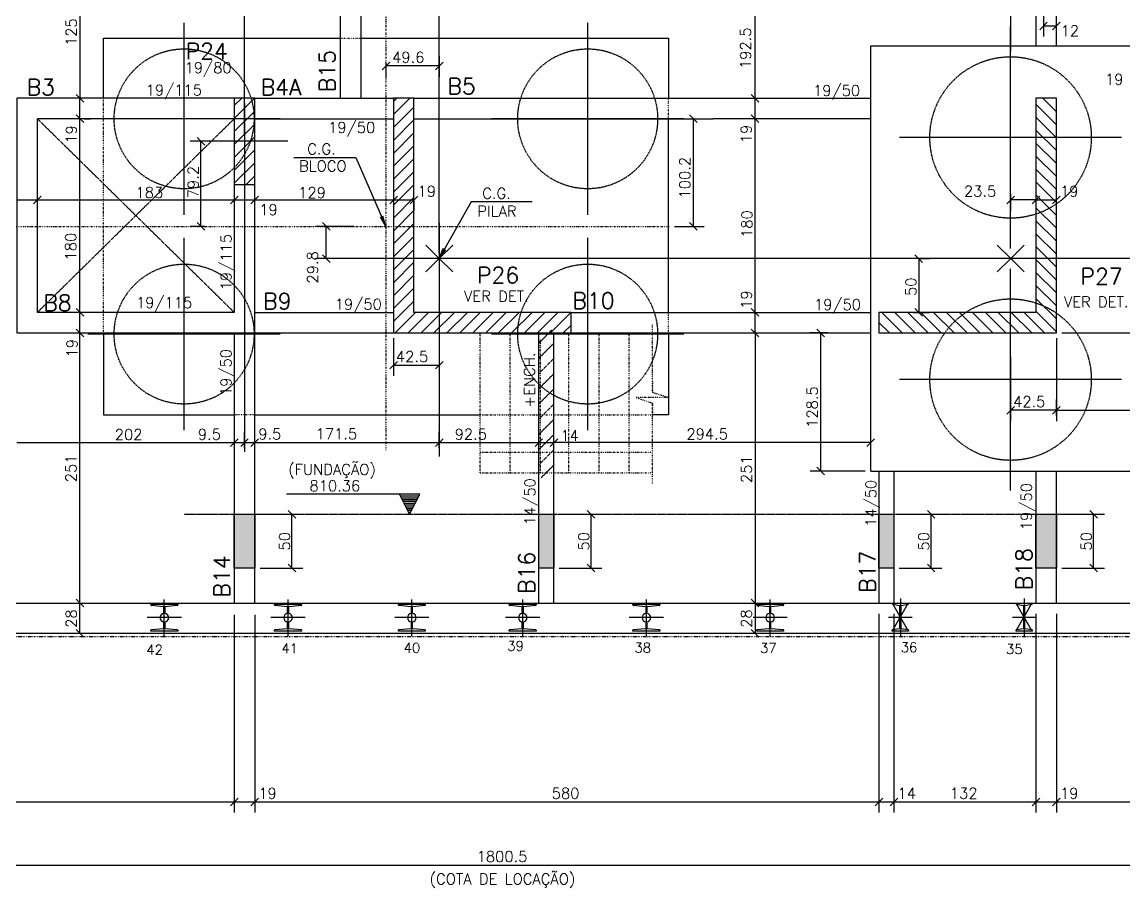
# Model space of a CAD drawing. Extents: x 1476 to 8419, y 491 to 3991.
# Drawn here: x 4520 to 5544, y 1851 to 2656 of the extents above; entities that cross this region are included whole.
import ezdxf

# ---------------------------------------------------------------- set-up
doc = ezdxf.new("R2010")
doc.units = 0
doc.header["$MEASUREMENT"] = 0
for name, pattern in [('ESTILO_TQS_0001', [1, 0.7, -0.3]), ('ESTILO_TQS_0003', [1.5, 0.5, -0.4, 0.1, -0.5]), ('ESTILO_TQS_0004', [2, 0.5, -0.4, 0.1, -0.4, 0.1, -0.5]), ('ESTILO_TQS_0005', [0.4, 0.3, -0.1])]:
    doc.linetypes.add(name, pattern=pattern)
for name, color, linetype in [('1', 1, 'CONTINUOUS'), ('2', 2, 'CONTINUOUS'), ('3', 3, 'CONTINUOUS'), ('4', 4, 'CONTINUOUS'), ('6', 6, 'CONTINUOUS'), ('7', 7, 'CONTINUOUS'), ('8', 8, 'CONTINUOUS'), ('9', 9, 'CONTINUOUS')]:
    doc.layers.add(name, color=color, linetype=linetype)
doc.styles.get("Standard").update_dxf_attribs({"font": 'ROMANS.SHX'})

msp = doc.modelspace()

# ---------------------------------------------------------------- linework, layer by layer
at = {"layer": '1', "linetype": 'Continuous'}
for p, q in [((4671.091, 2476.405769), (4671.091, 2655.091549)), ((5046.091, 2476.405769), (5046.091, 2655.091549)), ((5439.100341, 2445.360709), (5439.100341, 2651.536609)), ((4760.43389, 2565.748659), (4581.74798, 2565.748659)), ((5135.43389, 2565.748659), (4956.74798, 2565.748659)), ((5542.188291, 2548.448659), (5336.012241, 2548.448659)), ((4671.091, 2276.405769), (4671.091, 2455.091549)), ((5046.091, 2276.405769), (5046.091, 2455.091549)), ((5439.100341, 2220.360709), (5439.100341, 2426.536609)), ((4760.43389, 2365.748659), (4581.74798, 2365.748659)), ((5135.43389, 2365.748659), (4956.74798, 2365.748659)), ((5542.188291, 2323.448659), (5336.012241, 2323.448659)), ((4340.191, 2115.858), (5745.408752, 2115.858)), ((2991.191, 2087.858), (5771.408752, 2087.858))]:
    msp.add_line(p, q, dxfattribs=at)
at = {"layer": '2', "linetype": 'Continuous'}
for p, q in [((5466.155466, 2648.572713), (5473.226534, 2655.643781)), ((5466.155466, 2648.572713), (5473.226534, 2655.643781)), ((5478.155466, 2648.572713), (5485.226534, 2655.643781)), ((4862.126534, 2618.437275), (4855.055466, 2611.366207)), ((4911.726534, 2618.437275), (4904.655466, 2611.366207)), ((4577.749498, 2581.322466), (4570.67843, 2588.393534)), ((4577.749498, 2581.322466), (4570.67843, 2588.393534)), ((4570.67843, 2588.393534), (4577.749498, 2581.322466)), ((5205.153163, 2581.322466), (5198.082095, 2588.393534)), ((5205.153163, 2581.322466), (5198.082095, 2588.393534)), ((5205.153163, 2581.322466), (5198.082095, 2588.393534)), ((4577.749498, 2562.322466), (4570.67843, 2569.393534)), ((4577.749498, 2562.322466), (4570.67843, 2569.393534)), ((5147.916205, 2562.322466), (5140.845137, 2569.393534)), ((5205.153163, 2562.322466), (5198.082095, 2569.393534)), ((5205.153163, 2562.322466), (5198.082095, 2569.393534)), ((4690.230212, 2541.322466), (4683.159144, 2548.393534)), ((4531.155466, 2486.909548), (4538.226534, 2493.980616)), ((4531.155466, 2486.909548), (4538.226534, 2493.980616)), ((4714.155466, 2486.909548), (4721.226534, 2493.980616)), ((4714.155466, 2486.909548), (4721.226534, 2493.980616)), ((4733.155466, 2486.909548), (4740.226534, 2493.980616)), ((4733.155466, 2486.909548), (4740.226534, 2493.980616)), ((4862.155466, 2486.909548), (4869.226534, 2493.980616)), ((4862.155466, 2486.909548), (4869.226534, 2493.980616)), ((4881.155466, 2486.909548), (4888.226534, 2493.980616)), ((4881.155466, 2486.909548), (4888.226534, 2493.980616)), ((5442.635875, 2493.980616), (5435.564807, 2486.909548)), ((5459.155466, 2486.909548), (5466.226534, 2493.980616)), ((5459.155466, 2486.909548), (5466.226534, 2493.980616)), ((5466.226534, 2493.980616), (5459.155466, 2486.909548)), ((5478.155466, 2486.909548), (5485.226534, 2493.980616)), ((5478.155466, 2486.909548), (5485.226534, 2493.980616)), ((4690.230212, 2462.213125), (4683.159144, 2469.284193)), ((4806.667774, 2462.213125), (4799.596706, 2469.284193)), ((5147.916205, 2462.213125), (5140.845137, 2469.284193)), ((4908.191, 2435.948659), (4895.691, 2448.448659)), ((4908.191, 2435.948659), (4920.691, 2448.448659)), ((5439.191, 2435.948659), (5426.691, 2448.448659)), ((5439.191, 2435.948659), (5451.691, 2448.448659)), ((4806.667774, 2432.413125), (4799.596706, 2439.484193)), ((5350.160168, 2439.484193), (5357.231236, 2432.413125)), ((4908.191, 2435.948659), (4895.691, 2423.448659)), ((4908.191, 2435.948659), (4920.691, 2423.448659)), ((5439.191, 2435.948659), (5426.691, 2423.448659)), ((5439.191, 2435.948659), (5451.691, 2423.448659)), ((4577.749498, 2382.322466), (4570.67843, 2389.393534)), ((4577.749498, 2382.322466), (4570.67843, 2389.393534)), ((5205.153163, 2382.322466), (5198.082095, 2389.393534)), ((5205.153163, 2382.322466), (5198.082095, 2389.393534)), ((5350.160168, 2389.393534), (5357.231236, 2382.322466)), ((4577.749498, 2363.322466), (4570.67843, 2370.393534)), ((4577.749498, 2363.322466), (4570.67843, 2370.393534)), ((4577.749498, 2363.322466), (4570.67843, 2370.393534)), ((5205.153163, 2363.322466), (5198.082095, 2370.393534)), ((5205.153163, 2363.322466), (5198.082095, 2370.393534)), ((5198.082095, 2370.393534), (5205.153163, 2363.322466)), ((5266.244986, 2363.322466), (5259.173918, 2370.393534)), ((4862.155466, 2333.338146), (4869.226534, 2340.409214)), ((4904.655466, 2333.338146), (4911.726534, 2340.409214)), ((5442.635875, 2298.530664), (5435.564807, 2291.459596)), ((5485.226534, 2298.530664), (5478.155466, 2291.459596)), ((5478.155466, 2291.459596), (5485.226534, 2298.530664)), ((4714.155466, 2261.407637), (4721.226534, 2268.478704)), ((4714.155466, 2261.407637), (4721.226534, 2268.478704)), ((4723.655466, 2261.407637), (4730.726534, 2268.478704)), ((4723.655466, 2261.407637), (4730.726534, 2268.478704)), ((4733.155466, 2261.407637), (4740.226534, 2268.478704)), ((4733.155466, 2261.407637), (4740.226534, 2268.478704)), ((4904.655466, 2261.407637), (4911.726534, 2268.478704)), ((4904.655466, 2261.407637), (4911.726534, 2268.478704)), ((4997.155466, 2261.407772), (5004.226534, 2268.47884)), ((4997.155466, 2261.407772), (5004.226534, 2268.47884)), ((5011.155466, 2261.407772), (5018.226534, 2268.47884)), ((5011.155466, 2261.407772), (5018.226534, 2268.47884)), ((5018.226534, 2268.478704), (5011.155466, 2261.407637)), ((5312.635875, 2268.478704), (5305.564807, 2261.407637)), ((5266.244986, 2234.913125), (5259.173918, 2241.984193)), ((4774.826854, 2194.824993), (4767.755786, 2201.896061)), ((5052.826854, 2194.824993), (5045.755786, 2201.896061)), ((5368.826854, 2194.824993), (5361.755786, 2201.896061)), ((5519.826854, 2194.824993), (5512.755786, 2201.896061)), ((4774.826854, 2144.824993), (4767.755786, 2151.896061)), ((5052.826854, 2144.824993), (5045.755786, 2151.896061)), ((5368.826854, 2144.824993), (5361.755786, 2151.896061)), ((5519.826854, 2144.824993), (5512.755786, 2151.896061)), ((4577.749498, 2112.322466), (4570.67843, 2119.393534)), ((4577.749498, 2112.322466), (4570.67843, 2119.393534)), ((5198.082095, 2119.393534), (5205.153163, 2112.322466)), ((5198.082095, 2119.393534), (5205.153163, 2112.322466)), ((4577.749498, 2084.322466), (4570.67843, 2091.393534)), ((5198.082095, 2091.393534), (5205.153163, 2084.322466)), ((4714.155466, 1927.592239), (4721.226534, 1934.663307)), ((4714.155466, 1927.592239), (4721.226534, 1934.663307)), ((4733.155466, 1927.592239), (4740.226534, 1934.663307)), ((4733.155466, 1927.592239), (4740.226534, 1934.663307)), ((5313.155466, 1927.592239), (5320.226534, 1934.663307)), ((5313.155466, 1927.592239), (5320.226534, 1934.663307)), ((5327.155466, 1927.592239), (5334.226534, 1934.663307)), ((5327.155466, 1927.592239), (5334.226534, 1934.663307)), ((5459.155466, 1927.592239), (5466.226534, 1934.663307)), ((5459.155466, 1927.592239), (5466.226534, 1934.663307)), ((5478.155466, 1927.592239), (5485.226534, 1934.663307)), ((5478.155466, 1927.592239), (5485.226534, 1934.663307)), ((5478.155466, 1927.592239), (5485.226534, 1934.663307))]:
    msp.add_line(p, q, dxfattribs=at)
at = {"layer": '2', "linetype": 'ESTILO_TQS_0003'}
msp.add_line((2401.704291, 2084.844574), (5872.187999, 2084.844574), dxfattribs=at)
at = {"layer": '3', "linetype": 'Continuous'}
for p, q in [((4816.191, 2946.858), (4816.191, 2584.858)), ((4835.191, 2946.858), (4835.191, 2584.858)), ((5309.100341, 2238.448659), (5309.100341, 2633.448659)), ((5309.100341, 2633.448659), (5569.100341, 2633.448659)), ((4717.691, 2584.858), (4515.691, 2584.858)), ((4717.691, 2565.965065), (4736.583935, 2584.858)), ((4717.691, 2577.98588), (4724.56312, 2584.858)), ((4736.691, 2584.858), (4865.691, 2584.858)), ((4865.691, 2569.715281), (4880.833719, 2584.858)), ((4865.691, 2581.736097), (4868.812903, 2584.858)), ((4884.691, 2584.858), (5309.100341, 2584.858)), ((5469.088238, 2584.858), (5481.691, 2572.255238)), ((5481.109053, 2584.858), (5481.691, 2584.276053)), ((4717.691, 2553.94425), (4736.691, 2572.94425)), ((4865.691, 2557.694466), (4884.691, 2576.694466)), ((5462.691, 2579.234422), (5481.691, 2560.234422)), ((4717.691, 2565.858), (4534.691, 2565.858)), ((4534.691, 2385.858), (4534.691, 2565.858)), ((4534.691, 2565.858), (4534.691, 2565.858)), ((4717.691, 2541.923434), (4736.691, 2560.923434)), ((4736.691, 2565.858), (4865.691, 2565.858)), ((4865.691, 2545.673651), (4884.691, 2564.673651)), ((4884.691, 2565.858), (5162.809899, 2565.858)), ((5121.091, 2385.858), (5121.091, 2565.858)), ((5309.100341, 2565.858), (5162.809899, 2565.858)), ((5462.691, 2567.213607), (5481.691, 2548.213607)), ((4865.691, 2533.652836), (4884.691, 2552.652836)), ((5462.691, 2555.192792), (5481.691, 2536.192792)), ((4717.691, 2529.902619), (4736.691, 2548.902619)), ((4865.691, 2521.63202), (4884.691, 2540.63202)), ((5462.691, 2543.171977), (5481.691, 2524.171977)), ((4717.691, 2517.881804), (4736.691, 2536.881804)), ((5462.691, 2531.151161), (5481.691, 2512.151161)), ((4717.691, 2505.860988), (4736.691, 2524.860988)), ((4865.691, 2509.611205), (4884.691, 2528.611205)), ((5462.691, 2519.130346), (5481.691, 2500.130346)), ((4728.708827, 2504.858), (4736.691, 2512.840173)), ((4865.691, 2497.59039), (4884.691, 2516.59039)), ((4865.691, 2485.569575), (4884.691, 2504.569575)), ((5462.691, 2507.109531), (5481.691, 2488.109531)), ((4865.691, 2473.548759), (4884.691, 2492.548759)), ((5462.691, 2495.088715), (5481.691, 2476.088715)), ((4865.691, 2461.527944), (4884.691, 2480.527944)), ((5462.691, 2483.0679), (5481.691, 2464.0679)), ((4865.691, 2449.507129), (4884.691, 2468.507129)), ((5462.691, 2471.047085), (5481.691, 2452.047085)), ((5462.691, 2459.02627), (5481.691, 2440.02627)), ((4865.691, 2437.486313), (4884.691, 2456.486313)), ((4865.691, 2425.465498), (4884.691, 2444.465498)), ((5462.691, 2447.005454), (5481.691, 2428.005454)), ((4865.691, 2413.444683), (4884.691, 2432.444683)), ((5462.691, 2434.984639), (5481.691, 2415.984639)), ((4865.691, 2401.423868), (4884.691, 2420.423868)), ((5462.691, 2422.963824), (5481.691, 2403.963824)), ((4865.691, 2389.403052), (4884.691, 2408.403052)), ((5462.691, 2410.943009), (5481.691, 2391.943009)), ((4865.691, 2377.382237), (4884.691, 2396.382237)), ((5462.691, 2398.922193), (5481.691, 2379.922193)), ((5462.691, 2386.901378), (5481.691, 2367.901378)), ((4736.691, 2385.858), (4865.691, 2385.858)), ((4867.187578, 2366.858), (4886.187578, 2385.858)), ((4879.208394, 2366.858), (4898.208394, 2385.858)), ((4891.229209, 2366.858), (4910.229209, 2385.858)), ((4903.250024, 2366.858), (4922.250024, 2385.858)), ((4915.270839, 2366.858), (4934.270839, 2385.858)), ((4927.291655, 2366.858), (4946.291655, 2385.858)), ((4939.31247, 2366.858), (4958.31247, 2385.858)), ((4951.333285, 2366.858), (4970.333285, 2385.858)), ((4963.354101, 2366.858), (4982.354101, 2385.858)), ((4975.374916, 2366.858), (4994.374916, 2385.858)), ((4987.395731, 2366.858), (5006.395731, 2385.858)), ((4999.416546, 2366.858), (5018.416546, 2385.858)), ((5011.437362, 2366.858), (5030.437362, 2385.858)), ((5316.691, 2376.630779), (5326.463779, 2366.858)), ((5319.484595, 2385.858), (5338.484595, 2366.858)), ((5331.50541, 2385.858), (5350.50541, 2366.858)), ((5343.526225, 2385.858), (5362.526225, 2366.858)), ((5355.54704, 2385.858), (5374.54704, 2366.858)), ((5367.567856, 2385.858), (5386.567856, 2366.858)), ((5379.588671, 2385.858), (5398.588671, 2366.858)), ((5391.609486, 2385.858), (5410.609486, 2366.858)), ((5403.630302, 2385.858), (5422.630302, 2366.858)), ((5415.651117, 2385.858), (5434.651117, 2366.858)), ((5427.671932, 2385.858), (5446.671932, 2366.858)), ((5439.692747, 2385.858), (5458.692747, 2366.858)), ((5451.713563, 2385.858), (5470.713563, 2366.858)), ((4717.691, 2366.858), (4865.691, 2366.858)), ((5000.691, 2115.858), (5000.691, 2366.858)), ((5014.691, 2115.858), (5014.691, 2366.858)), ((5023.458177, 2366.858), (5030.691, 2374.090823)), ((5030.691, 2366.858), (5309.100341, 2366.858)), ((4736.691, 2290.748659), (4946.191, 2290.748659)), ((5309.100341, 2238.448659), (5569.100341, 2238.448659)), ((4889.970164, 2217.110536), (4766.107877, 2217.110536)), ((4880.595164, 2198.360527), (4871.220146, 2217.110536)), ((4872.056244, 2215.438322), (4889.134101, 2215.438322)), ((4872.892342, 2213.766161), (4888.298003, 2213.766161)), ((4873.72844, 2212.093965), (4887.461941, 2212.093965)), ((4880.595164, 2198.360527), (4889.970164, 2217.110536)), ((4874.564503, 2210.421804), (4886.625842, 2210.421804)), ((4875.400601, 2208.749644), (4885.789744, 2208.749608)), ((4876.236699, 2207.077447), (4884.953682, 2207.077447)), ((4877.072797, 2205.405242), (4884.117583, 2205.405278)), ((4877.908895, 2203.733037), (4883.281485, 2203.733081)), ((4878.744994, 2202.060876), (4882.445387, 2202.060876)), ((4879.581056, 2200.388715), (4881.609271, 2200.388715))]:
    msp.add_line(p, q, dxfattribs=at)
at = {"layer": '3', "linetype": 'ESTILO_TQS_0004'}
for p, q in [((4858.591, 2666.362503), (4858.591, 2257.824569)), ((4816.191, 2640.748659), (4835.191, 2640.748659)), ((4596.091, 2366.858), (4596.091, 2584.858)), ((5121.091, 2565.858), (5121.091, 2584.858)), ((4465.36699, 2465.748659), (5121.688499, 2465.748659)), ((5121.091, 2366.858), (5121.091, 2385.858)), ((4946.191, 2236.858), (4946.191, 2366.858)), ((4974.191, 2236.858), (4974.191, 2366.858)), ((5028.691, 2236.858), (5028.691, 2366.858)), ((5056.691, 2236.858), (5056.691, 2366.858)), ((5084.691, 2236.858), (5084.691, 2366.858)), ((5106.327558, 2311.73848), (5106.327558, 2375.061916)), ((5002.191, 2236.858), (5002.191, 2360.323888)), ((5106.327558, 2226.999776), (5106.327558, 2301.676129)), ((4736.691, 2290.748659), (4717.691, 2290.748659)), ((4946.191, 2290.748659), (5106.327558, 2290.748659)), ((4946.191, 2255.948659), (5106.327558, 2255.948659)), ((4946.191, 2236.858), (5106.327558, 2236.858))]:
    msp.add_line(p, q, dxfattribs=at)
at = {"layer": '3', "linetype": 'Continuous'}
for points in [[(5462.691, 2687.358), (5462.691, 2633.448659)], [(5481.691, 2633.448659), (5481.691, 2687.358)], [(4596.091, 2584.858), (4596.091, 2640.748659), (4816.191, 2640.748659)], [(4835.191, 2640.748659), (5121.091, 2640.748659), (5121.091, 2584.858)], [(4515.691, 2584.858), (4515.691, 2366.858), (4717.691, 2366.858), (4717.691, 2115.858)], [(4717.691, 2504.858), (4717.691, 2385.858), (4534.691, 2385.858)], [(4736.691, 2115.858), (4736.691, 2385.858), (4736.691, 2504.858)], [(5030.691, 2385.858), (5162.809899, 2385.858), (5309.100341, 2385.858)], [(4596.091, 2366.858), (4596.091, 2290.748659), (4717.691, 2290.748659)], [(5121.091, 2366.858), (5121.091, 2290.748659), (5106.327558, 2290.748659)], [(5316.691, 2238.448659), (5316.691, 2115.858)], [(5330.691, 2238.448659), (5330.691, 2115.858)], [(5462.691, 2238.448659), (5462.691, 2115.858)], [(5481.691, 2115.858), (5481.691, 2238.448659)]]:
    msp.add_lwpolyline(points, dxfattribs=at)
at = {"layer": '3', "linetype": 'ESTILO_TQS_0004'}
msp.add_lwpolyline([(5106.327558, 2321.80086), (5106.327558, 2311.73848), (5121.421099, 2306.707319), (5091.234018, 2306.707319), (5106.327558, 2301.676129), (5106.327558, 2291.613778)], dxfattribs=at)
at = {"layer": '3', "linetype": 'ESTILO_TQS_0001'}
for centre, radius in [((4671.091, 2565.748659), 65), ((5046.091, 2565.748659), 65), ((5439.100341, 2548.448659), 75), ((4671.091, 2365.748659), 65), ((5046.091, 2365.748659), 65), ((5439.100341, 2323.448659), 75)]:
    msp.add_circle(centre, radius, dxfattribs=at)
at = {"layer": '6', "linetype": 'Continuous'}
for p, q in [((5336.691, 2120.204939), (5336.691, 2085.507329)), ((5451.691, 2120.206085), (5451.691, 2085.508476)), ((4640.190851, 2114.098465), (4640.190851, 2114.852553)), ((4640.190851, 2114.852553), (4665.190851, 2114.852553)), ((4651.81442, 2112.425279), (4640.673782, 2113.489827)), ((4652.297351, 2106.334187), (4652.297351, 2111.81664)), ((4652.690851, 2085.503748), (4652.690851, 2119.201358)), ((4664.70792, 2113.489827), (4653.567282, 2112.425279)), ((4665.190851, 2114.852553), (4665.190851, 2114.098465)), ((4755.190851, 2114.099612), (4755.190851, 2114.853699)), ((4755.190851, 2114.853699), (4780.190851, 2114.853699)), ((4766.81442, 2112.426425), (4755.673782, 2113.490973)), ((4767.297351, 2106.335334), (4767.297351, 2111.817786)), ((4767.690851, 2085.504894), (4767.690851, 2119.202504)), ((4779.70792, 2113.490973), (4768.567282, 2112.426425)), ((4780.190851, 2114.853699), (4780.190851, 2114.099612)), ((4870.191, 2114.100759), (4870.191, 2114.854846)), ((4870.191, 2114.854846), (4895.191, 2114.854846)), ((4881.814569, 2112.427572), (4870.673931, 2113.49212)), ((4882.2975, 2106.33648), (4882.2975, 2111.818933)), ((4882.691, 2085.506041), (4882.691, 2119.203651)), ((4894.708069, 2113.49212), (4883.567431, 2112.427572)), ((4895.191, 2114.854846), (4895.191, 2114.100759)), ((4973.19085, 2114.101786), (4973.19085, 2114.855873)), ((4973.19085, 2114.855873), (4998.19085, 2114.855873)), ((4984.814419, 2112.428599), (4973.673781, 2113.493147)), ((4985.29735, 2106.337507), (4985.29735, 2111.81996)), ((4985.69085, 2085.507068), (4985.69085, 2119.204678)), ((4997.707919, 2113.493147), (4986.567281, 2112.428599)), ((4998.19085, 2114.855873), (4998.19085, 2114.101786)), ((5088.191, 2114.102288), (5088.191, 2114.856376)), ((5088.191, 2114.856376), (5113.191, 2114.856376)), ((5099.814569, 2112.429102), (5088.673931, 2113.493649)), ((5100.2975, 2106.33801), (5100.2975, 2111.820463)), ((5100.691, 2085.507571), (5100.691, 2119.205181)), ((5112.708069, 2113.493649), (5101.567431, 2112.429102)), ((5113.191, 2114.856376), (5113.191, 2114.102288)), ((5203.191, 2114.102791), (5203.191, 2114.856878)), ((5203.191, 2114.856878), (5228.191, 2114.856878)), ((5214.814569, 2112.429605), (5203.673931, 2113.494152)), ((5215.2975, 2106.338513), (5215.2975, 2111.820966)), ((5215.691, 2085.508073), (5215.691, 2119.205683)), ((5227.708069, 2113.494152), (5216.567431, 2112.429605)), ((5228.191, 2114.856878), (5228.191, 2114.102791)), ((5329.191, 2115.102047), (5329.191, 2115.856134)), ((5329.191, 2115.856134), (5344.191, 2115.856134)), ((5335.814569, 2113.42886), (5329.673931, 2114.493408)), ((5330.047492, 2091.283621), (5343.334508, 2114.428647)), ((5343.334508, 2091.283621), (5330.047492, 2114.428647)), ((5336.2975, 2092.890904), (5336.2975, 2112.820221)), ((5337.0845, 2112.820221), (5337.0845, 2092.892047)), ((5343.708069, 2114.493408), (5337.567431, 2113.42886)), ((5344.191, 2115.856134), (5344.191, 2115.102047)), ((5444.191, 2115.103193), (5444.191, 2115.85728)), ((5444.191, 2115.85728), (5459.191, 2115.85728)), ((5450.814569, 2113.430007), (5444.673931, 2114.494554)), ((5445.047492, 2091.284768), (5458.334508, 2114.429793)), ((5458.334508, 2091.284768), (5445.047492, 2114.429793)), ((5451.2975, 2092.89205), (5451.2975, 2112.821368)), ((5452.0845, 2112.821368), (5452.0845, 2092.893193)), ((5458.708069, 2114.494554), (5452.567431, 2113.430007)), ((5459.191, 2115.85728), (5459.191, 2115.103193)), ((4668.59982, 2102.352553), (4636.781881, 2102.352553)), ((4783.59982, 2102.353699), (4751.781881, 2102.353699)), ((4898.59997, 2102.354846), (4866.78203, 2102.354846)), ((5001.59982, 2102.355873), (4969.781881, 2102.355873)), ((5116.59997, 2102.356376), (5084.78203, 2102.356376)), ((5231.59997, 2102.356878), (5199.78203, 2102.356878)), ((5325.78203, 2102.856134), (5347.59997, 2102.856134)), ((5440.78203, 2102.85728), (5462.59997, 2102.85728)), ((4640.190851, 2089.852553), (4640.190851, 2090.60664)), ((4665.190851, 2089.852553), (4640.190851, 2089.852553)), ((4640.673782, 2091.215279), (4651.81442, 2092.279827)), ((4652.297351, 2092.888465), (4652.297351, 2098.370918)), ((4653.084351, 2098.370918), (4653.084351, 2092.888465)), ((4653.567282, 2092.279827), (4664.70792, 2091.215279)), ((4665.190851, 2090.60664), (4665.190851, 2089.852553)), ((4755.190851, 2089.853699), (4755.190851, 2090.607786)), ((4780.190851, 2089.853699), (4755.190851, 2089.853699)), ((4755.673782, 2091.216425), (4766.81442, 2092.280973)), ((4767.297351, 2092.889612), (4767.297351, 2098.372065)), ((4767.691, 2097.358), (4767.691, 2097.358)), ((4768.084351, 2098.372065), (4768.084351, 2092.889612)), ((4768.567282, 2092.280973), (4779.70792, 2091.216425)), ((4780.190851, 2090.607786), (4780.190851, 2089.853699)), ((4870.191, 2089.854846), (4870.191, 2090.608933)), ((4895.191, 2089.854846), (4870.191, 2089.854846)), ((4870.673931, 2091.217572), (4881.814569, 2092.28212)), ((4882.2975, 2092.890759), (4882.2975, 2098.373211)), ((4883.0845, 2098.373211), (4883.0845, 2092.890759)), ((4883.567431, 2092.28212), (4894.708069, 2091.217572)), ((4895.191, 2090.608933), (4895.191, 2089.854846)), ((4973.19085, 2089.855873), (4973.19085, 2090.60996)), ((4998.19085, 2089.855873), (4973.19085, 2089.855873)), ((4973.673781, 2091.218599), (4984.814419, 2092.283147)), ((4985.29735, 2092.891786), (4985.29735, 2098.374238)), ((4986.08435, 2098.374238), (4986.08435, 2092.891786)), ((4986.567281, 2092.283147), (4997.707919, 2091.218599)), ((4998.19085, 2090.60996), (4998.19085, 2089.855873)), ((5088.191, 2089.856376), (5088.191, 2090.610463)), ((5113.191, 2089.856376), (5088.191, 2089.856376)), ((5088.673931, 2091.219102), (5099.814569, 2092.283649)), ((5100.2975, 2092.892288), (5100.2975, 2098.374741)), ((5100.691, 2097.358), (5100.691, 2097.358)), ((5101.0845, 2098.374741), (5101.0845, 2092.892288)), ((5101.567431, 2092.283649), (5112.708069, 2091.219102)), ((5113.191, 2090.610463), (5113.191, 2089.856376)), ((5203.191, 2089.856878), (5203.191, 2090.610966)), ((5228.191, 2089.856878), (5203.191, 2089.856878)), ((5203.673931, 2091.219605), (5214.814569, 2092.284152)), ((5215.2975, 2092.892791), (5215.2975, 2098.375244)), ((5216.0845, 2098.375244), (5216.0845, 2092.892791)), ((5216.567431, 2092.284152), (5227.708069, 2091.219605)), ((5228.191, 2090.610966), (5228.191, 2089.856878)), ((5329.191, 2089.856134), (5329.191, 2090.610221)), ((5344.191, 2089.856134), (5329.191, 2089.856134)), ((5329.673931, 2091.21886), (5335.814569, 2092.283408)), ((5337.567431, 2092.283408), (5343.708069, 2091.21886)), ((5344.191, 2090.610221), (5344.191, 2089.856134)), ((5444.191, 2089.85728), (5444.191, 2090.611368)), ((5459.191, 2089.85728), (5444.191, 2089.85728)), ((5444.673931, 2091.220007), (5450.814569, 2092.284554)), ((5452.567431, 2092.284554), (5458.708069, 2091.220007)), ((5459.191, 2090.611368), (5459.191, 2089.85728))]:
    msp.add_line(p, q, dxfattribs=at)
for points in [[(4717.691, 2198.360527), (4736.691, 2198.360527), (4736.691, 2148.360527), (4717.691, 2148.360527), (4717.691, 2198.360527)], [(5000.691, 2198.360527), (5014.691, 2198.360527), (5014.691, 2148.360527), (5000.691, 2148.360527), (5000.691, 2198.360527)], [(5316.691, 2198.360527), (5330.691, 2198.360527), (5330.691, 2148.360527), (5316.691, 2148.360527), (5316.691, 2198.360527)], [(5462.691, 2198.360527), (5481.691, 2198.360527), (5481.691, 2148.360527), (5462.691, 2148.360527), (5462.691, 2198.360527)], [(4653.084351, 2111.817783), (4653.084351, 2106.334187)], [(4768.084351, 2111.81893), (4768.084351, 2106.335334)], [(4883.0845, 2111.820076), (4883.0845, 2106.33648)], [(4986.08435, 2111.821103), (4986.08435, 2106.337507)], [(5101.0845, 2111.821606), (5101.0845, 2106.33801)], [(5216.0845, 2111.822109), (5216.0845, 2106.338513)]]:
    msp.add_lwpolyline(points, dxfattribs=at)
for centre, radius, start, end in [((4640.815851, 2114.098465), 0.625, 180, 256.861226), ((4651.672351, 2111.81664), 0.625, 0, 76.861226), ((4653.709352, 2111.816638), 0.625002, 103.138852, 180.104996), ((4664.565851, 2114.098465), 0.625, 283.138774, 0), ((4755.815851, 2114.099612), 0.625, 180, 256.861226), ((4766.672351, 2111.817786), 0.625, 0, 76.861226), ((4768.709352, 2111.817784), 0.625002, 103.138852, 180.104996), ((4779.565851, 2114.099612), 0.625, 283.138774, 0), ((4870.816, 2114.100759), 0.625, 180, 256.861226), ((4881.6725, 2111.818933), 0.625, 0, 76.861226), ((4883.709501, 2111.818931), 0.625002, 103.138852, 180.104996), ((4894.566, 2114.100759), 0.625, 283.138774, 0), ((4973.81585, 2114.101786), 0.625, 180, 256.861226), ((4984.67235, 2111.81996), 0.625, 0, 76.861226), ((4986.709352, 2111.819958), 0.625002, 103.138852, 180.104996), ((4997.56585, 2114.101786), 0.625, 283.138774, 0), ((5088.816, 2114.102288), 0.625, 180, 256.861226), ((5099.6725, 2111.820463), 0.625, 0, 76.861226), ((5101.709501, 2111.820461), 0.625002, 103.138852, 180.104996), ((5112.566, 2114.102288), 0.625, 283.138774, 0), ((5203.816, 2114.102791), 0.625, 180, 256.861226), ((5214.6725, 2111.820966), 0.625, 0, 76.861226), ((5216.709501, 2111.820963), 0.625002, 103.138852, 180.104996), ((5227.566, 2114.102791), 0.625, 283.138774, 0), ((5329.816, 2115.102047), 0.625, 180, 256.861226), ((5335.6725, 2112.820221), 0.625, 0, 76.861226), ((5337.7095, 2112.820221), 0.625, 103.138774, 180), ((5343.566, 2115.102047), 0.625, 283.138774, 0), ((5444.816, 2115.103193), 0.625, 180, 256.861226), ((5450.6725, 2112.821368), 0.625, 0, 76.861226), ((5452.7095, 2112.821368), 0.625, 103.138774, 180), ((5458.566, 2115.103193), 0.625, 283.138774, 0), ((4652.690851, 2102.352553), 4.001032, 95.644143, 264.355857), ((4652.690851, 2102.352553), 4.001032, 275.644143, 84.355857), ((4767.690851, 2102.353699), 4.001032, 95.644143, 264.355857), ((4767.690851, 2102.353699), 4.001032, 275.644143, 84.355857), ((4882.691, 2102.354846), 4.001032, 95.644143, 264.355857), ((4882.691, 2102.354846), 4.001032, 275.644143, 84.355857), ((4985.69085, 2102.355873), 4.001032, 95.644143, 264.355857), ((4985.69085, 2102.355873), 4.001032, 275.644143, 84.355857), ((5100.691, 2102.356376), 4.001032, 95.644143, 264.355857), ((5100.691, 2102.356376), 4.001032, 275.644143, 84.355857), ((5215.691, 2102.356878), 4.001032, 95.644143, 264.355857), ((5215.691, 2102.356878), 4.001032, 275.644143, 84.355857), ((4640.815851, 2090.60664), 0.625, 103.138774, 180), ((4651.672351, 2092.888465), 0.625, 283.138774, 0), ((4653.709351, 2092.888465), 0.625, 180, 256.861226), ((4664.565851, 2090.60664), 0.625, 0, 76.861226), ((4755.815851, 2090.607786), 0.625, 103.138774, 180), ((4766.672351, 2092.889612), 0.625, 283.138774, 0), ((4768.709351, 2092.889612), 0.625, 180, 256.861226), ((4779.565851, 2090.607786), 0.625, 0, 76.861226), ((4870.816, 2090.608933), 0.625, 103.138774, 180), ((4881.6725, 2092.890759), 0.625, 283.138774, 0), ((4883.7095, 2092.890759), 0.625, 180, 256.861226), ((4894.566, 2090.608933), 0.625, 0, 76.861226), ((4973.81585, 2090.60996), 0.625, 103.138774, 180), ((4984.67235, 2092.891786), 0.625, 283.138774, 0), ((4986.70935, 2092.891786), 0.625, 180, 256.861226), ((4997.56585, 2090.60996), 0.625, 0, 76.861226), ((5088.816, 2090.610463), 0.625, 103.138774, 180), ((5099.6725, 2092.892288), 0.625, 283.138774, 0), ((5101.7095, 2092.892288), 0.625, 180, 256.861226), ((5112.566, 2090.610463), 0.625, 0, 76.861226), ((5203.816, 2090.610966), 0.625, 103.138774, 180), ((5214.6725, 2092.892791), 0.625, 283.138774, 0), ((5216.7095, 2092.892791), 0.625, 180, 256.861226), ((5227.566, 2090.610966), 0.625, 0, 76.861226), ((5329.816, 2090.610221), 0.625, 103.138774, 180), ((5335.672499, 2092.892049), 0.625002, 283.138852, 0.104996), ((5337.7095, 2092.892047), 0.625, 180, 256.861226), ((5343.566, 2090.610221), 0.625, 0, 76.861226), ((5444.816, 2090.611368), 0.625, 103.138774, 180), ((5450.672499, 2092.893196), 0.625002, 283.138852, 0.104996), ((5452.7095, 2092.893193), 0.625, 180, 256.861226), ((5458.566, 2090.611368), 0.625, 0, 76.861226)]:
    msp.add_arc(centre, radius, start, end, dxfattribs=at)
at = {"layer": '7', "linetype": 'Continuous'}
for points in [[(4717.691, 2504.858), (4736.691, 2504.858), (4736.691, 2584.858), (4717.691, 2584.858), (4717.691, 2504.858)], [(4865.691, 2366.858), (5030.691, 2366.858), (5030.691, 2385.858), (4884.691, 2385.858), (4884.691, 2584.858), (4865.691, 2584.858), (4865.691, 2366.858)], [(5481.691, 2366.858), (5481.691, 2584.858), (5462.691, 2584.858), (5462.691, 2385.858), (5316.691, 2385.858), (5316.691, 2366.858), (5481.691, 2366.858)]]:
    msp.add_lwpolyline(points, dxfattribs=at)
at = {"layer": '8', "linetype": 'Continuous'}
for points in [[(4736.691, 2148.360527), (4717.691, 2148.360527), (4717.691, 2198.360527), (4736.691, 2198.360527), (4736.691, 2148.360527)], [(5014.691, 2148.360527), (5000.691, 2148.360527), (5000.691, 2198.360527), (5014.691, 2198.360527), (5014.691, 2148.360527)], [(5330.691, 2148.360527), (5316.691, 2148.360527), (5316.691, 2198.360527), (5330.691, 2198.360527), (5330.691, 2148.360527)], [(5481.691, 2148.360527), (5462.691, 2148.360527), (5462.691, 2198.360527), (5481.691, 2198.360527), (5481.691, 2148.360527)]]:
    msp.add_lwpolyline(points, dxfattribs=at)
for points in [[(4736.691, 2148.360527), (4717.691, 2148.360527), (4717.691, 2198.360527)], [(4736.691, 2148.360527), (4717.691, 2198.360527), (4736.691, 2198.360527)], [(4736.691, 2148.360527), (4736.691, 2198.360527), (4736.691, 2148.360527)], [(5014.691, 2148.360527), (5000.691, 2148.360527), (5000.691, 2198.360527)], [(5014.691, 2148.360527), (5000.691, 2198.360527), (5014.691, 2198.360527)], [(5014.691, 2148.360527), (5014.691, 2198.360527), (5014.691, 2148.360527)], [(5330.691, 2148.360527), (5316.691, 2148.360527), (5316.691, 2198.360527)], [(5330.691, 2148.360527), (5316.691, 2198.360527), (5330.691, 2198.360527)], [(5330.691, 2148.360527), (5330.691, 2198.360527), (5330.691, 2148.360527)], [(5481.691, 2148.360527), (5462.691, 2148.360527), (5462.691, 2198.360527)], [(5481.691, 2148.360527), (5462.691, 2198.360527), (5481.691, 2198.360527)], [(5481.691, 2148.360527), (5481.691, 2198.360527), (5481.691, 2148.360527)]]:
    msp.add_solid(points, dxfattribs=at)
at = {"layer": '9', "linetype": 'Continuous'}
for p, q in [((5469.691, 2869.06223), (5469.691, 2642.108247)), ((5201.617629, 2584.858), (5201.617629, 2777.358)), ((4574.213964, 2709.858), (4574.213964, 2584.858)), ((4908.191, 2440.948659), (4908.191, 2677.237103)), ((5439.191, 2628.498784), (5439.191, 2675.702718)), ((4727.191, 2549.858), (4727.191, 2662.108247)), ((5469.691, 2652.108247), (5481.691, 2652.108247)), ((4908.191, 2595.323888), (4908.191, 2629.111573)), ((4908.191, 2624.111573), (4908.191, 2604.901741)), ((4858.591, 2618.727059), (4858.591, 2604.901741)), ((4908.191, 2614.901741), (4858.591, 2614.901741)), ((4574.213964, 2565.858), (4574.213964, 2584.858)), ((5201.617629, 2565.858), (5201.617629, 2584.858)), ((4727.191, 2579.858), (4727.191, 2256.491483)), ((4574.213964, 2385.858), (4574.213964, 2565.858)), ((4578.086157, 2565.858), (4584.213964, 2565.858)), ((5137.952609, 2565.858), (5154.380671, 2565.858)), ((5144.380671, 2465.748659), (5144.380671, 2565.858)), ((5201.617629, 2385.858), (5201.617629, 2565.858)), ((4767.551159, 2544.858), (4676.694678, 2544.858)), ((4691.340844, 2544.858), (4676.694678, 2544.858)), ((4686.694678, 2465.748659), (4686.694678, 2544.858)), ((4515.691, 2490.445082), (4534.691, 2490.445082)), ((4534.691, 2490.445082), (4717.691, 2490.445082)), ((4717.691, 2490.445082), (4736.691, 2490.445082)), ((4736.691, 2490.445082), (4865.691, 2490.445082)), ((4865.691, 2494.981238), (4865.691, 2480.445082)), ((4865.691, 2490.445082), (4884.691, 2490.445082)), ((4884.691, 2489.5361), (4884.691, 2480.445082)), ((5439.100341, 2495.999691), (5439.100341, 2480.445082)), ((5462.691, 2490.445082), (5439.100341, 2490.445082)), ((5462.691, 2498.491892), (5462.691, 2480.445082)), ((5462.691, 2490.445082), (5481.691, 2490.445082)), ((4908.191, 2469.003686), (4908.191, 2252.131344)), ((4690.237325, 2465.748659), (4676.694678, 2465.748659)), ((4828.707688, 2465.748659), (4793.13224, 2465.748659)), ((4803.13224, 2435.948659), (4803.13224, 2465.748659)), ((5126.688499, 2465.748659), (5154.380671, 2465.748659)), ((4853.591, 2435.948659), (4793.13224, 2435.948659)), ((5642.689477, 2435.948659), (4815.023241, 2435.948659)), ((5353.695702, 2435.948659), (5353.695702, 2385.858)), ((5355.013679, 2435.948659), (5363.695702, 2435.948659)), ((4574.213964, 2366.858), (4574.213964, 2385.858)), ((5201.617629, 2366.858), (5201.617629, 2385.858)), ((5348.438636, 2385.858), (5363.695702, 2385.858)), ((4574.213964, 2115.858), (4574.213964, 2366.858)), ((5201.617629, 2366.858), (5201.617629, 2115.858)), ((5269.109054, 2366.858), (5252.709452, 2366.858)), ((5262.709452, 2238.448659), (5262.709452, 2366.858)), ((5486.691, 2366.858), (5612.704924, 2366.858)), ((4865.691, 2361.858), (4865.691, 2326.87368)), ((4908.191, 2361.858), (4908.191, 2281.613778)), ((5481.691, 2361.858), (5481.691, 2284.99513)), ((4865.691, 2336.87368), (4908.191, 2336.87368)), ((4908.191, 2344.184637), (4908.191, 2326.87368)), ((5439.100341, 2344.515552), (5439.100341, 2284.99513)), ((5481.691, 2289.99513), (5481.691, 2304.99513)), ((5000.691, 2291.894721), (5000.691, 2301.613778)), ((5014.691, 2287.986569), (5014.691, 2301.613778)), ((5481.691, 2294.99513), (5439.100341, 2294.99513)), ((5481.691, 2294.99513), (5745.408752, 2294.99513)), ((4717.691, 2278.815278), (4717.691, 2254.94317)), ((4727.191, 2259.94317), (4727.191, 2274.94317)), ((4736.691, 2263.107267), (4736.691, 2274.94317)), ((4908.191, 2259.94317), (4908.191, 2274.94317)), ((4515.691, 2264.94317), (4717.691, 2264.94317)), ((4717.691, 2264.94317), (4727.191, 2264.94317)), ((4727.191, 2264.94317), (4736.691, 2264.94317)), ((4736.691, 2264.94317), (4908.191, 2264.94317)), ((4908.191, 2264.94317), (5000.691, 2264.94317)), ((5000.691, 2264.943306), (5014.691, 2264.943306)), ((5309.100341, 2264.94317), (5014.691, 2264.94317)), ((5304.100341, 2238.448659), (5252.709452, 2238.448659)), ((4741.691, 2198.360527), (4781.29132, 2198.360527)), ((4771.29132, 2148.360527), (4771.29132, 2198.360527)), ((5019.691, 2198.360527), (5059.29132, 2198.360527)), ((5049.29132, 2148.360527), (5049.29132, 2198.360527)), ((5335.691, 2198.360527), (5375.29132, 2198.360527)), ((5365.29132, 2148.360527), (5365.29132, 2198.360527)), ((5486.691, 2198.360527), (5526.29132, 2198.360527)), ((5516.29132, 2148.360527), (5516.29132, 2198.360527)), ((4741.691, 2148.360527), (4781.29132, 2148.360527)), ((5019.691, 2148.360527), (5059.29132, 2148.360527)), ((5335.691, 2148.360527), (5375.29132, 2148.360527)), ((5486.691, 2148.360527), (5526.29132, 2148.360527)), ((4574.213964, 2087.858), (4574.213964, 2115.858)), ((5201.617629, 2115.858), (5201.617629, 2087.858)), ((4717.691, 2104.859749), (4717.691, 1921.127773)), ((4736.691, 2104.859749), (4736.691, 1921.127773)), ((5316.691, 2105.859749), (5316.691, 1921.127773)), ((5330.691, 2105.859749), (5330.691, 1921.127773)), ((5462.691, 2105.859749), (5462.691, 1921.127773)), ((5481.691, 2105.859749), (5481.691, 1921.127773)), ((5481.691, 1964.049735), (5481.691, 1921.127773)), ((4290.191, 1931.127773), (4717.691, 1931.127773)), ((4717.691, 1931.127773), (4736.691, 1931.127773)), ((4736.691, 1931.127773), (5316.691, 1931.127773)), ((5316.691, 1931.127773), (5330.691, 1931.127773)), ((5330.691, 1931.127773), (5462.691, 1931.127773)), ((5462.691, 1931.127773), (5481.691, 1931.127773)), ((5481.691, 1931.127773), (5771.408752, 1931.127773)), ((4071.691, 1872.419367), (5872.187999, 1872.419367))]:
    msp.add_line(p, q, dxfattribs=at)
at = {"layer": '9', "linetype": 'ESTILO_TQS_0005'}
for p, q in [((4534.691, 2565.858), (4717.691, 2385.858)), ((4534.691, 2385.858), (4717.691, 2565.858)), ((5000.691, 2357.412839), (5012.636161, 2369.358)), ((5000.691, 2343.270703), (5014.691, 2357.270703)), ((5000.691, 2329.128568), (5014.691, 2343.128568)), ((5000.691, 2314.986432), (5014.691, 2328.986432)), ((5000.691, 2300.844297), (5014.691, 2314.844297)), ((5000.691, 2286.702161), (5014.691, 2300.702161)), ((5000.691, 2272.560025), (5014.691, 2286.560025)), ((5000.691, 2258.41789), (5014.691, 2272.41789)), ((5000.691, 2244.275754), (5014.691, 2258.275754)), ((5002.915382, 2232.358), (5014.691, 2244.133618)), ((4671.191236, 2198.360527), (5526.29132, 2198.360527))]:
    msp.add_line(p, q, dxfattribs=at)
at = {"layer": '9', "linetype": 'Continuous'}
for points in [[(4772.94346, 2529.922951), (4830.757307, 2529.922951), (4858.591, 2465.748659), (4853.448512, 2474.32507), (4858.591, 2465.748659), (4855.843476, 2475.36381)], [(4994.598526, 2488.644528), (4937.932004, 2488.644528), (4908.191, 2435.948659), (4911.927344, 2445.22442), (4908.191, 2435.948659), (4914.200774, 2443.941319)]]:
    msp.add_lwpolyline(points, dxfattribs=at)

# ---------------------------------------------------------------- texts
at = {"layer": '2', "linetype": 'Continuous'}
for s, p in [('125', (4571.213964, 2633.358)), ('192.5', (5197.807738, 2611.97935)), ('19', (4571.213964, 2542.724531)), ('19', (5198.387695, 2543.124353)), ('79.2', (4684.455329, 2492.008215)), ('100.2', (5141.380671, 2491.80333)), ('180', (5199.085377, 2455.075653)), ('180', (4570.66856, 2434.183262)), ('29.8', (4795.449514, 2412.723507)), ('50', (5351.484707, 2401.108389)), ('19', (5198.617629, 2389.19133)), ('19', (4571.85265, 2343.964991)), ('128.5', (5259.709452, 2278.653329)), ('251', (4570.921826, 2228.157909)), ('251', (5198.617629, 2227.358)), ('50', (4769.425894, 2164.607932)), ('50', (5047.425894, 2164.607932)), ('50', (5363.425894, 2164.607932)), ('50', (5514.425894, 2164.607932)), ('28', (4571.213964, 2092.858)), ('28', (5198.617629, 2092.858))]:
    msp.add_text(s, height=10, rotation=90, dxfattribs=at).set_placement(p)
for s, p in [('12', (5485.610924, 2642.594235)), ('49.6', (4864.391, 2617.901741)), ('19', (5526.767011, 2597.453763)), ('183', (4625.952055, 2492.230871)), ('129', (4777.098939, 2492.156725)), ('19', (4888.02433, 2493.445082)), ('23.5', (5395.767011, 2493.445082)), ('19', (5485.02433, 2493.445082)), ('19', (4740.941491, 2476.353484)), ('42.5', (4867.89567, 2339.87368)), ('42.5', (5441.39567, 2297.99513)), ('202', (4606.645673, 2267.404297)), ('9.5', (4683.880627, 2267.632734)), ('9.5', (4740.02433, 2267.94317)), ('171.5', (4793.291814, 2268.087668)), ('92.5', (4922.471206, 2267.730551)), ('14', (5020.775068, 2266.459166)), ('294.5', (5137.89567, 2267.94317)), ('810.36', (4787.582199, 2219.806929)), ('19', (4740.02433, 1934.127773)), ('580', (5012.691, 1934.127773)), ('14', (5334.02433, 1934.127773)), ('132', (5382.691, 1934.127773)), ('19', (5485.02433, 1934.127773)), ('1800.5', (4942.9395, 1875.419367)), ('(COTA DE LOCAÇÃO)', (4899.206662, 1854.503662))]:
    msp.add_text(s, height=10, dxfattribs=at).set_placement(p)
at = {"layer": '3', "linetype": 'Continuous'}
for s, height, p in [('19/80', 10, (4671.533809, 2608.202538)), ('19/115', 10, (4635.364506, 2587.446398)), ('19/50', 10, (5255.516346, 2587.040914)), ('19/50', 10, (4804.956452, 2552.700731)), ('C.G.', 10, (4785.430741, 2532.712109)), ('BLOCO', 10, (4777.951567, 2516.92838)), ('C.G.', 10, (4948.07132, 2491.557808)), ('PILAR', 10, (4943.58239, 2474.906748)), ('19/115', 10, (4626.352173, 2389.96133)), ('19/50', 10, (4811.086569, 2388.518884)), ('VER DET.', 10, (4931.267195, 2395.914506)), ('19/50', 10, (5256.36734, 2388.107151)), ('VER DET.', 10, (5488.722426, 2390.623382)), ('(FUNDAÇÃO)', 10, (4767.834385, 2234.965457)), ('40', 9, (4875.091015, 2069.763532)), ('39', 9, (4971.431736, 2071.53823)), ('38', 9, (5089.526606, 2069.874922)), ('36', 9, (5336.968907, 2070.223772)), ('42', 9, (4635.958163, 2067.990403)), ('41', 9, (4761.510375, 2069.256476)), ('37', 9, (5206.29083, 2069.54226)), ('35', 9, (5434.892129, 2068.563803))]:
    msp.add_text(s, height=height, dxfattribs=at).set_placement(p)
for s, p in [('19/115', (4715.048098, 2406.455045)), ('19/50', (4714.984345, 2308.210618)), ('+ENCH.', (4996.930017, 2297.253758)), ('14/50', (4997.398712, 2188.108664)), ('14/50', (5314.259198, 2186.64046)), ('19/50', (5458.724963, 2183.609992))]:
    msp.add_text(s, height=10, rotation=90, dxfattribs=at).set_placement(p)
at = {"layer": '4', "linetype": 'Continuous'}
for s, p in [('P24', (4672.45613, 2621.0979)), ('B3', (4524.686587, 2587.692865)), ('B4A', (4742.224061, 2587.692865)), ('B5', (4915.733592, 2588.59681)), ('P26', (4943.170114, 2412.963777)), ('P27', (5504.063721, 2411.875113)), ('B8', (4540.234923, 2387.213339)), ('B9', (4744.545618, 2388.84219)), ('B10', (5031.958344, 2389.318828))]:
    msp.add_text(s, height=15, dxfattribs=at).set_placement(p)
for s, p in [('B15', (4811.589163, 2590.388762)), ('B16', (4996.931652, 2124.339048)), ('B17', (5313.612076, 2125.380263)), ('B18', (5459.072349, 2127.758198)), ('B14', (4713.69114, 2120.932691))]:
    msp.add_text(s, height=15, rotation=90, dxfattribs=at).set_placement(p)

doc.saveas('drawing.dxf')
